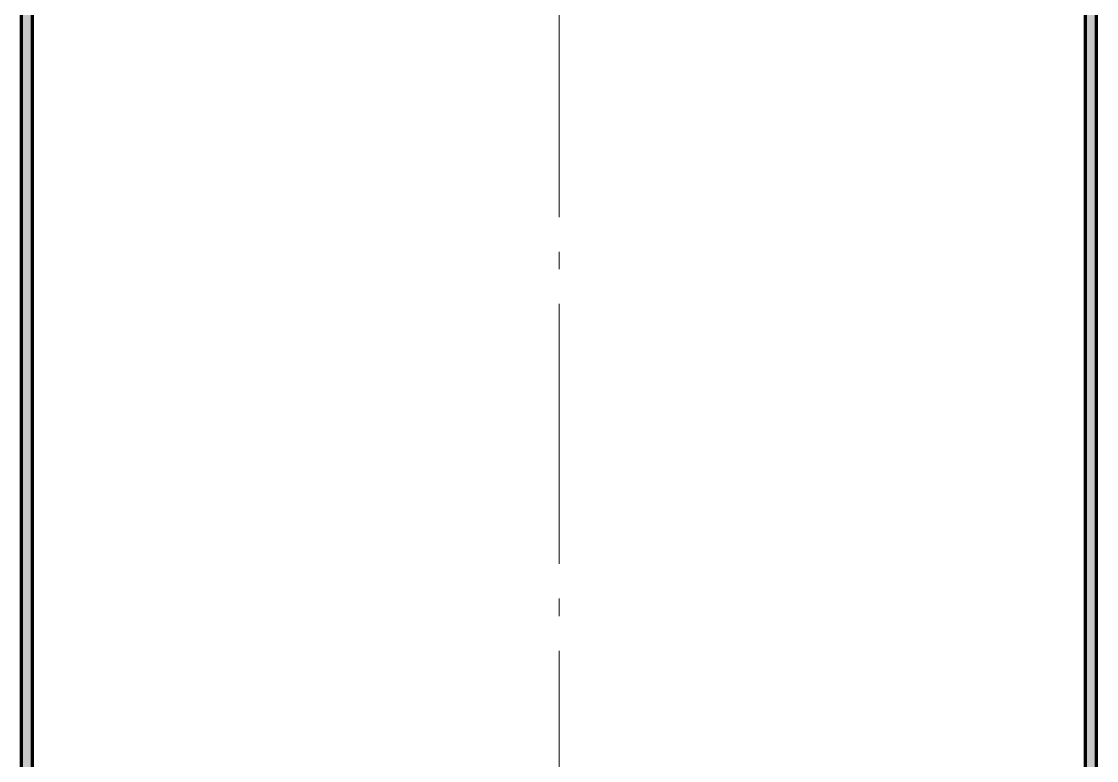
# Model space of a CAD drawing. Header units: millimetres. Extents: x 0 to 1554, y 0 to 420.
# Drawn here: x 210.5 to 272.5, y 196 to 238.6 of the extents above; entities that cross this region are included whole.
import ezdxf

# ---------------------------------------------------------------- set-up
doc = ezdxf.new("R2010")
doc.units = ezdxf.units.MM
doc.linetypes.add('IRAM-F-TRAZO-PUNTO', pattern=[20, 15, -2, 1, -2])
for name, color, linetype, lineweight in [('01-VISIBLE', 7, 'CONTINUOUS', 70), ('03-EJE', 1, 'IRAM-F-TRAZO-PUNTO', 18), ('05-RAYADO', 8, 'CONTINUOUS', 18)]:
    doc.layers.add(name, color=color, linetype=linetype, lineweight=lineweight)

msp = doc.modelspace()

# ---------------------------------------------------------------- hatches: boundary and pattern name
at = {"layer": '05-RAYADO'}
h = msp.add_hatch(color=7, dxfattribs=at)
h.dxf.hatch_style = 1
h.paths.add_polyline_path([(211.125, 166.625), (210.5, 166.625), (210.5, 294.806), (211.125, 297.306), (211.125, 300.306), (211.75, 300.306), (211.75, 297.306), (211.125, 294.806)])
h = msp.add_hatch(color=7, dxfattribs=at)
h.dxf.hatch_style = 1
h.paths.add_polyline_path([(272.5, 294.806), (272.5, 166.625), (271.875, 166.625), (271.875, 294.806), (271.25, 297.306), (271.25, 300.306), (271.875, 300.306), (271.875, 297.306)])

# ---------------------------------------------------------------- linework, layer by layer
at = {"layer": '01-VISIBLE'}
for p, q in [((210.5, 166.625), (210.5, 294.806)), ((211.125, 166.625), (211.125, 294.806)), ((271.875, 166.625), (271.875, 294.806)), ((272.5, 166.625), (272.5, 294.806))]:
    msp.add_line(p, q, dxfattribs=at)
at = {"layer": '03-EJE'}
msp.add_line((241.5, 167.375), (241.5, 325.375), dxfattribs=at)

doc.saveas('drawing.dxf')
